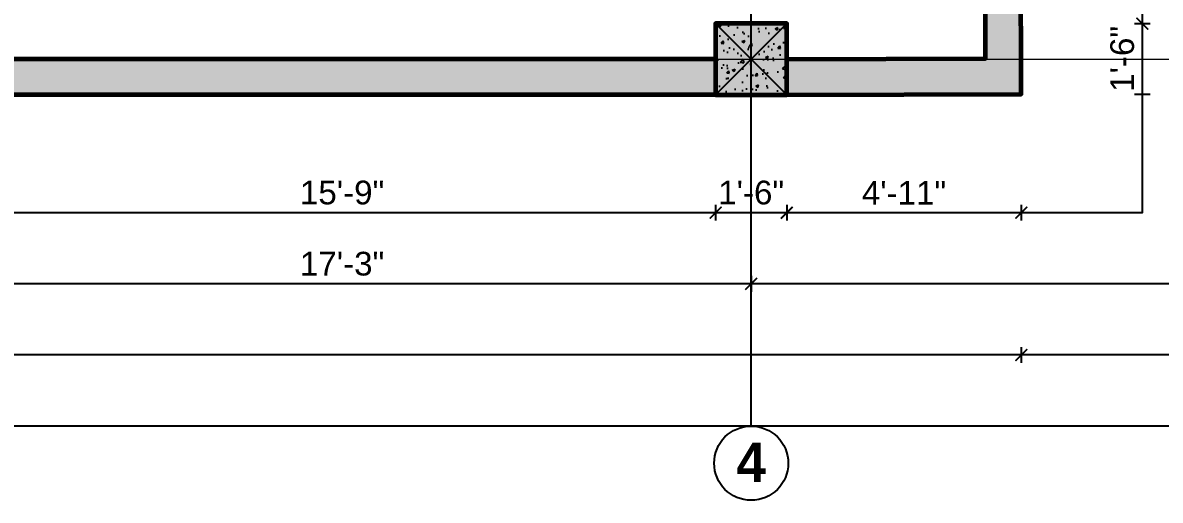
# Model space of a CAD drawing. Header units: feet. Extents: x 109753 to 150441, y 47761 to 75080.
# Drawn here: x 125825.9 to 126113.9, y 50369 to 50489.8 of the extents above; entities that cross this region are included whole.
import ezdxf

# ---------------------------------------------------------------- set-up
doc = ezdxf.new("R2010")
doc.units = ezdxf.units.FT
doc.header["$LTSCALE"] = 50
doc.header["$MEASUREMENT"] = 0
doc.header["$PDMODE"] = 3
doc.header["$PDSIZE"] = -10
doc.linetypes.add('ACAD_ISO04W100', pattern=[30, 24, -3, 0, -3])
doc.linetypes.add('CENTER', pattern=[2, 1.25, -0.25, 0.25, -0.25])
for name, color, linetype, lineweight in [('CENTRELINE', 146, 'CENTER', 18), ('COLUMN', 16, 'Continuous', 40), ('DIMENSION', 5, 'Continuous', 15), ('WALL', 1, 'Continuous', 60)]:
    doc.layers.add(name, color=color, linetype=linetype, lineweight=lineweight)
doc.layers.add('HACTH', color=251, linetype='Continuous')
doc.styles.add('STYLUS', font='stylu.ttf')
doc.styles.add('TIMES', font='arial.ttf')
doc.dimstyles.new("1-8'", dxfattribs={"dimtxt": 6, "dimasz": 3, "dimexe": 2, "dimexo": 1, "dimgap": 2, "dimtad": 1, "dimdec": 0, "dimzin": 3, "dimdsep": 46, "dimlunit": 4, "dimtxsty": 'TIMES', "dimblk": 'ARCHTICK', "dimcen": 8, "dimdle": 2, "dimclrt": 7, "dimadec": 0, "dimazin": 0, "dimtfac": 1, "dimtdec": 0, "dimtix": 1, "dimtmove": 0, "dimatfit": 3, "dimfxl": 2, "dimfxlon": 1, "dimarcsym": 0})
pattern_1 = [(50, (0, 0), (7.17260183, -0.62752135), [0.75, -8.25]), (355, (0, 0), (-1.38751334, 7.52192134), [0.6, -6.6]), (100.4514445, (0.598, -0.052), (5.78508847, 6.8943999), [0.63740192, -7.01142112]), (46.1842, (0, 2), (10.6724133, -1.6551928), [1.125, -12.375]), (96.6356355, (0.889, 1.862), (9.34661946, 9.741186), [0.9561034, -10.5171376]), (351.184164, (0, 2), (9.34661945, 9.741186), [0.9, -9.9]), (21, (1, 1.5), (5.96907052, -4.0261889), [0.75, -8.25]), (326, (1, 1.5), (2.4331533, 7.25150045), [0.6, -6.6]), (71.451445, (1.4974, 1.1645), (8.40222377, 3.22531153), [0.6374019, -7.01142112]), (37.5, (0, 0), (0.121598553, 3.32893854), [0, -6.52, 0, -6.7, 0, -6.625]), (7.5, (0, 0), (2.63069537, 3.94411712), [0, -3.82, 0, -6.37, 0, -2.525]), (327.5, (-2.23, 0), (5.33822436, -0.225548717), [0, -2.5, 0, -7.8, 0, -10.35]), (317.5, (-3.23, 0), (5.8318617, 1.00104982), [0, -3.25, 0, -5.18, 0, -7.35])]

# ---------------------------------------------------------------- blocks, each defined once
blk = doc.blocks.new('_ArchTick')
at = {"color": 0, "linetype": 'ByBlock', "const_width": 0.15}
blk.add_lwpolyline([(-0.5, -0.5), (0.5, 0.5)], dxfattribs=at)
blk = doc.blocks.new('*D879')
at = {"layer": 'Defpoints', "color": 0, "transparency": 16777216}
for p in [(126019.33, 50696.67), (126019.33, 50480.55), (126127.33, 50480.55)]:
    blk.add_point(p, dxfattribs=at)
at = {"layer": 'DIMENSION', "color": 0, "lineweight": -2, "transparency": 16777216}
for p, q in [((126125.33, 50696.67), (126129.33, 50696.67)), ((126127.33, 50698.67), (126127.33, 50478.55)), ((126125.33, 50480.55), (126129.33, 50480.55))]:
    blk.add_line(p, q, dxfattribs=at)
at = {"layer": 'DIMENSION', "color": 0, "lineweight": -2, "transparency": 16777216, "xscale": 3, "yscale": 3, "zscale": 3}
for p, rotation in [((126127.33, 50696.67), 90), ((126127.33, 50480.55), 270)]:
    blk.add_blockref('_ArchTick', p, dxfattribs=dict(at, rotation=rotation))
at = {"layer": 'DIMENSION', "color": 7, "transparency": 16777216, "insert": (126122.26, 50588.61), "char_height": 6, "attachment_point": 5, "rotation": 90, "style": 'TIMES'}
blk.add_mtext('18\'-0"', dxfattribs=at)
blk = doc.blocks.new('*D880')
at = {"layer": 'Defpoints', "color": 0, "transparency": 16777216}
for p in [(125803.25, 50471.55), (126010.33, 50471.55), (125803.25, 50423.72)]:
    blk.add_point(p, dxfattribs=at)
at = {"layer": 'DIMENSION', "color": 0, "lineweight": -2, "transparency": 16777216}
for p, q in [((126012.33, 50423.72), (125801.25, 50423.72)), ((125803.25, 50425.72), (125803.25, 50421.72)), ((126010.33, 50425.72), (126010.33, 50421.72))]:
    blk.add_line(p, q, dxfattribs=at)
at = {"layer": 'DIMENSION', "color": 0, "lineweight": -2, "transparency": 16777216, "xscale": 3, "yscale": 3, "zscale": 3, "rotation": 180}
blk.add_blockref('_ArchTick', (125803.25, 50423.72), dxfattribs=at)
at = {"layer": 'DIMENSION', "color": 0, "lineweight": -2, "transparency": 16777216, "xscale": 3, "yscale": 3, "zscale": 3}
blk.add_blockref('_ArchTick', (126010.33, 50423.72), dxfattribs=at)
at = {"layer": 'DIMENSION', "color": 7, "transparency": 16777216, "insert": (125906.79, 50428.78), "char_height": 6, "attachment_point": 5, "style": 'TIMES'}
blk.add_mtext('17\'-3"', dxfattribs=at)
blk = doc.blocks.new('*D888')
at = {"layer": 'Defpoints', "color": 0, "transparency": 16777216}
for p in [(126079.33, 51462.02), (126078.7, 50471.74), (126145.33, 50471.74)]:
    blk.add_point(p, dxfattribs=at)
at = {"layer": 'DIMENSION', "color": 0, "lineweight": -2, "transparency": 16777216}
for p, q in [((126145.33, 51464.02), (126145.33, 50469.74)), ((126143.33, 51462.02), (126147.33, 51462.02)), ((126143.33, 50471.74), (126147.33, 50471.74))]:
    blk.add_line(p, q, dxfattribs=at)
at = {"layer": 'DIMENSION', "color": 0, "lineweight": -2, "transparency": 16777216, "xscale": 3, "yscale": 3, "zscale": 3}
for p, rotation in [((126145.33, 51462.02), 90), ((126145.33, 50471.74), 270)]:
    blk.add_blockref('_ArchTick', p, dxfattribs=dict(at, rotation=rotation))
at = {"layer": 'DIMENSION', "color": 7, "transparency": 16777216, "insert": (126140.26, 50966.88), "char_height": 6, "attachment_point": 5, "rotation": 90, "style": 'TIMES'}
blk.add_mtext('82\'-6"', dxfattribs=at)
blk = doc.blocks.new('*D889')
at = {"layer": 'Defpoints', "color": 0, "transparency": 16777216}
for p in [(125278.33, 50471.55), (126078.7, 50471.74), (125278.33, 50405.72)]:
    blk.add_point(p, dxfattribs=at)
at = {"layer": 'DIMENSION', "color": 0, "lineweight": -2, "transparency": 16777216}
for p, q in [((126080.7, 50405.72), (125276.33, 50405.72)), ((125278.33, 50407.72), (125278.33, 50403.72)), ((126078.7, 50407.72), (126078.7, 50403.72))]:
    blk.add_line(p, q, dxfattribs=at)
at = {"layer": 'DIMENSION', "color": 0, "lineweight": -2, "transparency": 16777216, "xscale": 3, "yscale": 3, "zscale": 3, "rotation": 180}
blk.add_blockref('_ArchTick', (125278.33, 50405.72), dxfattribs=at)
at = {"layer": 'DIMENSION', "color": 0, "lineweight": -2, "transparency": 16777216, "xscale": 3, "yscale": 3, "zscale": 3}
blk.add_blockref('_ArchTick', (126078.7, 50405.72), dxfattribs=at)
at = {"layer": 'DIMENSION', "color": 7, "transparency": 16777216, "insert": (125678.51, 50410.78), "char_height": 6, "attachment_point": 5, "style": 'TIMES'}
blk.add_mtext('66\'-8"', dxfattribs=at)
blk = doc.blocks.new('*D891')
at = {"layer": 'Defpoints', "color": 0, "transparency": 16777216}
for p in [(126019.33, 50471.74), (126078.7, 50471.74), (126019.33, 50441.72)]:
    blk.add_point(p, dxfattribs=at)
at = {"layer": 'DIMENSION', "color": 0, "lineweight": -2, "transparency": 16777216}
for p, q in [((126019.33, 50443.72), (126019.33, 50439.72)), ((126078.7, 50443.72), (126078.7, 50439.72)), ((126080.7, 50441.72), (126017.33, 50441.72))]:
    blk.add_line(p, q, dxfattribs=at)
at = {"layer": 'DIMENSION', "color": 0, "lineweight": -2, "transparency": 16777216, "xscale": 3, "yscale": 3, "zscale": 3, "rotation": 180}
blk.add_blockref('_ArchTick', (126019.33, 50441.72), dxfattribs=at)
at = {"layer": 'DIMENSION', "color": 0, "lineweight": -2, "transparency": 16777216, "xscale": 3, "yscale": 3, "zscale": 3}
blk.add_blockref('_ArchTick', (126078.7, 50441.72), dxfattribs=at)
at = {"layer": 'DIMENSION', "color": 7, "transparency": 16777216, "insert": (126049.01, 50446.73), "char_height": 6, "attachment_point": 5, "style": 'TIMES'}
blk.add_mtext('4\'-11"', dxfattribs=at)
blk = doc.blocks.new('*D892')
at = {"layer": 'Defpoints', "color": 0, "transparency": 16777216}
for p in [(126001.33, 50471.55), (126019.33, 50471.74), (126001.33, 50441.72)]:
    blk.add_point(p, dxfattribs=at)
at = {"layer": 'DIMENSION', "color": 0, "lineweight": -2, "transparency": 16777216}
for p, q in [((126001.33, 50443.72), (126001.33, 50439.72)), ((126019.33, 50443.72), (126019.33, 50439.72)), ((126019.33, 50441.72), (126001.33, 50441.72))]:
    blk.add_line(p, q, dxfattribs=at)
at = {"layer": 'DIMENSION', "color": 7, "transparency": 16777216, "insert": (126010.33, 50446.78), "char_height": 6, "attachment_point": 5, "style": 'TIMES'}
blk.add_mtext('1\'-6"', dxfattribs=at)
blk = doc.blocks.new('*D893')
at = {"layer": 'Defpoints', "color": 0, "transparency": 16777216}
for p in [(125812.25, 50471.55), (126001.33, 50471.55), (125812.25, 50441.72)]:
    blk.add_point(p, dxfattribs=at)
at = {"layer": 'DIMENSION', "color": 0, "lineweight": -2, "transparency": 16777216}
for p, q in [((125812.25, 50443.72), (125812.25, 50439.72)), ((126001.33, 50443.72), (126001.33, 50439.72)), ((126003.33, 50441.72), (125810.25, 50441.72))]:
    blk.add_line(p, q, dxfattribs=at)
at = {"layer": 'DIMENSION', "color": 0, "lineweight": -2, "transparency": 16777216, "xscale": 3, "yscale": 3, "zscale": 3, "rotation": 180}
blk.add_blockref('_ArchTick', (125812.25, 50441.72), dxfattribs=at)
at = {"layer": 'DIMENSION', "color": 0, "lineweight": -2, "transparency": 16777216, "xscale": 3, "yscale": 3, "zscale": 3}
blk.add_blockref('_ArchTick', (126001.33, 50441.72), dxfattribs=at)
at = {"layer": 'DIMENSION', "color": 7, "transparency": 16777216, "insert": (125906.79, 50446.78), "char_height": 6, "attachment_point": 5, "style": 'TIMES'}
blk.add_mtext('15\'-9"', dxfattribs=at)
blk = doc.blocks.new('*D920')
at = {"layer": 'Defpoints', "color": 0, "transparency": 16777216}
for p in [(126019.33, 50687.67), (126019.33, 50489.55), (126109.33, 50489.55)]:
    blk.add_point(p, dxfattribs=at)
at = {"layer": 'DIMENSION', "color": 0, "lineweight": -2, "transparency": 16777216}
for p, q in [((126109.33, 50689.67), (126109.33, 50487.55)), ((126107.33, 50687.67), (126111.33, 50687.67)), ((126107.33, 50489.55), (126111.33, 50489.55))]:
    blk.add_line(p, q, dxfattribs=at)
at = {"layer": 'DIMENSION', "color": 0, "lineweight": -2, "transparency": 16777216, "xscale": 3, "yscale": 3, "zscale": 3}
for p, rotation in [((126109.33, 50687.67), 90), ((126109.33, 50489.55), 270)]:
    blk.add_blockref('_ArchTick', p, dxfattribs=dict(at, rotation=rotation))
at = {"layer": 'DIMENSION', "color": 7, "transparency": 16777216, "insert": (126104.26, 50588.61), "char_height": 6, "attachment_point": 5, "rotation": 90, "style": 'TIMES'}
blk.add_mtext('16\'-6"', dxfattribs=at)
blk = doc.blocks.new('*D921')
at = {"layer": 'Defpoints', "color": 0, "transparency": 16777216}
for p in [(126019.33, 50489.55), (126019.33, 50471.74), (126109.33, 50471.74)]:
    blk.add_point(p, dxfattribs=at)
at = {"layer": 'DIMENSION', "color": 0, "lineweight": -2, "transparency": 16777216}
for p, q in [((126107.33, 50489.55), (126111.33, 50489.55)), ((126109.33, 50489.55), (126109.33, 50471.74)), ((126107.33, 50471.74), (126111.33, 50471.74))]:
    blk.add_line(p, q, dxfattribs=at)
at = {"layer": 'DIMENSION', "color": 7, "transparency": 16777216, "insert": (126104.26, 50480.64), "char_height": 6, "attachment_point": 5, "rotation": 90, "style": 'TIMES'}
blk.add_mtext('1\'-6"', dxfattribs=at)
blk = doc.blocks.new('A$Cb5c74cea')
at = {"true_color": 0xffffff, "transparency": 33554687}
h = blk.add_hatch(color=7, dxfattribs=at)
h.dxf.hatch_style = 1
h.paths.add_polyline_path([(-9, -9), (9, -9), (9, 9), (-9, 9)])
at = {"layer": 'HACTH', "transparency": 33554623}
h = blk.add_hatch(dxfattribs=at)
h.set_pattern_fill('AR-CONC', color=256)
h.set_pattern_definition([(50, (-126497.0296, -50480.552), (7.17260183, -0.62752135), [0.75, -8.25]), (355, (-126497.03, -50480.552), (-1.38751334, 7.52192134), [0.6, -6.6]), (100.4514445, (-126496.432, -50480.604), (5.78508847, 6.8943999), [0.63740192, -7.01142112]), (46.1842, (-126497.03, -50478.552), (10.6724133, -1.6551928), [1.125, -12.375]), (96.6356355, (-126496.14, -50478.69), (9.34661946, 9.741186), [0.9561034, -10.5171376]), (351.184164, (-126497.03, -50478.552), (9.34661945, 9.741186), [0.9, -9.9]), (21, (-126496.0296, -50479.052), (5.96907052, -4.0261889), [0.75, -8.25]), (326, (-126496.03, -50479.052), (2.4331533, 7.25150045), [0.6, -6.6]), (71.451445, (-126495.532, -50479.387), (8.40222377, 3.22531153), [0.6374019, -7.01142112]), (37.5, (-126497.0296, -50480.5518), (0.121598553, 3.32893854), [0, -6.52, 0, -6.7, 0, -6.625]), (7.5, (-126497.0296, -50480.5518), (2.63069537, 3.94411712), [0, -3.82, 0, -6.37, 0, -2.525]), (327.5, (-126499.2596, -50480.5518), (5.33822436, -0.225548717), [0, -2.5, 0, -7.8, 0, -10.35]), (317.5, (-126500.2596, -50480.5518), (5.8318617, 1.00104982), [0, -3.25, 0, -5.18, 0, -7.35])])
h.paths.add_polyline_path([(-9, -9), (9, -9), (9, 9), (-9, 9)])
at = {"layer": 'COLUMN'}
blk.add_lwpolyline([(-9, -9), (9, -9), (9, 9), (-9, 9)], close=True, dxfattribs=at)
at = {"layer": 'Defpoints', "color": 18, "true_color": 0x000000}
for p, q in [((-9, -9), (9, 9)), ((-9, 9), (9, -9))]:
    blk.add_line(p, q, dxfattribs=at)

msp = doc.modelspace()

# ---------------------------------------------------------------- hatches: boundary and pattern name
at = {"layer": 'HACTH', "true_color": 0x000000, "transparency": 33554623}
h = msp.add_hatch(dxfattribs=at)
h.set_pattern_fill('AR-CONC', color=18)
h.set_pattern_definition(pattern_1)
h.paths.add_polyline_path([(125266.33, 50696.67), (125043.98, 50696.67), (125062.62, 50813.31), (125160.47, 51341.47), (125190.88, 51477.53), (126070.4, 51453.27), (126071.53, 51323.64), (126072.01, 50646.41), (126069.38, 50575.32), (126069.67, 50480.71), (126019.33, 50480.55), (126019.33, 50471.55), (126078.7, 50471.74), (126078.38, 50575.17), (126081.01, 50646.25), (126080.53, 51323.68), (126079.33, 51462.02), (125183.71, 51486.73), (125151.65, 51343.27), (125053.75, 50814.84), (125033.43, 50687.67), (125266.33, 50687.67)])
h = msp.add_hatch(dxfattribs=at)
h.set_pattern_fill('AR-CONC', color=18)
h.set_pattern_definition(pattern_1)
h.paths.add_polyline_path([(125812.25, 50480.55), (125812.25, 50471.68), (125963.67, 50471.71), (125963.67, 50480.55)])
h.paths.add_polyline_path([(126001.33, 50471.72), (126001.33, 50480.55), (125963.67, 50480.55), (125963.67, 50471.71)])

# ---------------------------------------------------------------- linework, layer by layer
at = {"linetype": 'ACAD_ISO04W100', "ltscale": 3}
msp.add_line((126010.33, 50387.72), (126010.33, 51137.91), dxfattribs=at)
msp.add_circle((126010.33, 50378.34), 9.38)
at = {"layer": 'CENTRELINE', "ltscale": 35}
msp.add_line((124950.06, 50480.55), (126163.33, 50480.55), dxfattribs=at)
at = {"layer": 'Defpoints'}
for points in [[(124950.06, 51546.66), (126163.33, 51546.66), (126163.33, 50387.72), (124950.06, 50387.72)], [(124968.06, 51528.66), (126145.33, 51528.66), (126145.33, 50405.72), (124968.06, 50405.72)], [(124986.06, 51510.66), (126127.33, 51510.66), (126127.33, 50423.72), (124986.06, 50423.72)], [(125004.06, 51492.66), (126109.33, 51492.66), (126109.33, 50441.72), (125004.06, 50441.72)]]:
    msp.add_lwpolyline(points, close=True, dxfattribs=at)
msp.add_lwpolyline([(125278.33, 50471.55), (126078.7, 50471.74), (126079.7, 50610.71), (126081.01, 50646.25), (126080.77, 50984.97), (126080.53, 51323.68), (126079.33, 51462.02), (126010.33, 51463.93), (125963.67, 51465.22), (125803.25, 51469.64), (125539.33, 51476.92), (125287.33, 51484.21), (125183.71, 51486.73), (125162.77, 51393.02), (125151.65, 51343.27), (125111.94, 51128.91), (125071.9, 50912.79), (125053.75, 50814.84), (125033.43, 50687.67), (125278.33, 50687.67), (125278.33, 50471.55)], dxfattribs=at)
at = {"layer": 'WALL'}
for p, q in [((126001.33, 50480.55), (125812.25, 50480.55)), ((126001.33, 50471.55), (125812.25, 50471.55))]:
    msp.add_line(p, q, dxfattribs=at)
for points in [[(126019.33, 50471.55), (126078.7, 50471.74), (126078.38, 50575.17), (126081.01, 50646.25), (126080.53, 51323.68), (126079.33, 51462.02), (125183.71, 51486.73), (125151.65, 51343.27), (125053.75, 50814.84), (125033.43, 50687.67), (125278.33, 50687.67)], [(126019.3, 50480.55), (126069.67, 50480.71), (126069.38, 50575.32), (126072.01, 50646.41), (126071.53, 51323.64), (126070.4, 51453.27), (125190.88, 51477.53), (125160.47, 51341.47), (125062.62, 50813.31), (125043.98, 50696.67)]]:
    msp.add_lwpolyline(points, dxfattribs=at)
msp.add_lwpolyline([(126001.33, 50471.55), (126019.33, 50471.55), (126019.33, 50489.55), (126001.33, 50489.55)], close=True, dxfattribs=at)

# ---------------------------------------------------------------- block references
msp.add_blockref('A$Cb5c74cea', (126010.33, 50480.55))

# ---------------------------------------------------------------- texts
at = {"insert": (126010.33, 50378.56), "char_height": 10, "attachment_point": 5, "style": 'STYLUS'}
msp.add_mtext_dynamic_manual_height_columns('{\\fStylus BT|b1|i0|c0|p34;4}', width=4.1758, gutter_width=43.75, heights=[0], dxfattribs=at)

# ---------------------------------------------------------------- dimensions: what is measured, and where the dimension line sits
at = {"layer": 'DIMENSION'}
for base, p1, p2, picture, middle in [((126145.33, 50471.74), (126079.33, 51462.02), (126078.7, 50471.74), '*D888', (126140.26, 50966.88)), ((126127.33, 50480.55), (126019.33, 50696.67), (126019.33, 50480.55), '*D879', (126122.26, 50588.61)), ((126109.33, 50489.55), (126019.33, 50687.67), (126019.33, 50489.55), '*D920', (126104.26, 50588.61)), ((126109.33, 50471.74), (126019.33, 50489.55), (126019.33, 50471.74), '*D921', (126104.26, 50480.64))]:
    dim = msp.add_linear_dim(base=base, p1=p1, p2=p2, angle=90, dimstyle="1-8'", dxfattribs=at)
    dim.commit()
    dim.dimension.update_dxf_attribs({"geometry": picture, "text_midpoint": middle})
for base, p1, p2, picture, middle in [((125278.33, 50405.72), (126078.7, 50471.74), (125278.33, 50471.55), '*D889', (125678.51, 50410.78)), ((125803.25, 50423.72), (126010.33, 50471.55), (125803.25, 50471.55), '*D880', (125906.79, 50428.78)), ((125812.25, 50441.72), (126001.33, 50471.55), (125812.25, 50471.55), '*D893', (125906.79, 50446.78)), ((126001.33, 50441.72), (126019.33, 50471.74), (126001.33, 50471.55), '*D892', (126010.33, 50446.78)), ((126019.33, 50441.72), (126078.7, 50471.74), (126019.33, 50471.74), '*D891', (126049.01, 50446.73))]:
    dim = msp.add_linear_dim(base=base, p1=p1, p2=p2, dimstyle="1-8'", dxfattribs=at)
    dim.commit()
    dim.dimension.update_dxf_attribs({"geometry": picture, "text_midpoint": middle})

doc.saveas('drawing.dxf')
